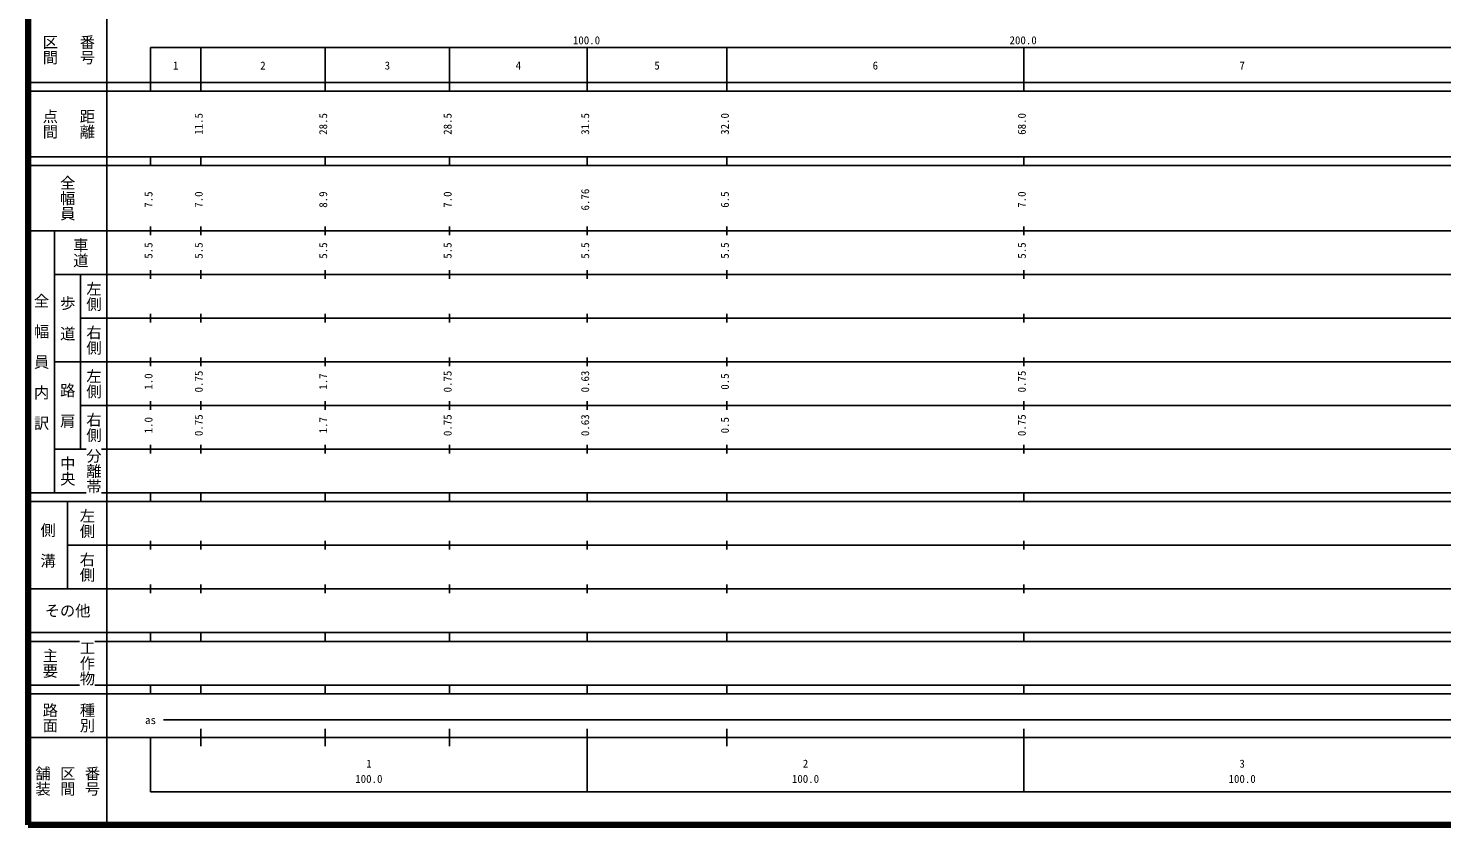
# Model space of a CAD drawing. Units: millimetres on the paper, enlarged 1000 times. Extents: x 47210 to 687210, y -1152 to 358848.
# Drawn here: x 47210 to 370921, y -1152 to 181257 of the extents above; entities that cross this region are included whole.
import ezdxf
from ezdxf.enums import TextEntityAlignment as Align

# ---------------------------------------------------------------- set-up
doc = ezdxf.new("R2010")
doc.units = ezdxf.units.MM
doc.header["$LTSCALE"] = 1000
doc.layers.add('M-TTL', color=2, linetype='Continuous', lineweight=140)
doc.layers.add('M-TTL-BAND', color=7, linetype='Continuous', lineweight=25)
doc.styles.add('@ＭＳ ゴシック', font='')
doc.styles.add('ＭＳ ゴシック', font='')
doc.styles.get('@ＭＳ ゴシック').set_extended_font_data('@MS Gothic')
doc.styles.get('ＭＳ ゴシック').set_extended_font_data('MS Gothic')

msp = doc.modelspace()

# ---------------------------------------------------------------- linework, layer by layer
at = {"layer": 'M-TTL'}
for p, q in [((47210, 358848), (47210, -1152)), ((47210, -1152), (687210, -1152))]:
    msp.add_line(p, q, dxfattribs=at)
at = {"layer": 'M-TTL-BAND'}
for p, q in [((65210, 348848), (65210, -1152)), ((75210, 176848), (586210, 176848)), ((75210, 176848), (75210, 166848)), ((86710, 166848), (86710, 176848)), ((115210, 166848), (115210, 176848)), ((143710, 166848), (143710, 176848)), ((175210, 166848), (175210, 176848)), ((207210, 166848), (207210, 176848)), ((275210, 166848), (275210, 176848)), ((47210, 168848), (586210, 168848)), ((47210, 166848), (586210, 166848)), ((47210, 151848), (586210, 151848)), ((47210, 149848), (586210, 149848)), ((75210, 149848), (75210, 151848)), ((86710, 149848), (86710, 151848)), ((115210, 149848), (115210, 151848)), ((143710, 149848), (143710, 151848)), ((175210, 149848), (175210, 151848)), ((207210, 149848), (207210, 151848)), ((275210, 149848), (275210, 151848)), ((47210, 134848), (586210, 134848)), ((53210, 74848), (53210, 134848)), ((75210, 133848), (75210, 135848)), ((86710, 133848), (86710, 135848)), ((115210, 133848), (115210, 135848)), ((143710, 133848), (143710, 135848)), ((175210, 133848), (175210, 135848)), ((207210, 133848), (207210, 135848)), ((275210, 133848), (275210, 135848)), ((53210, 124848), (586210, 124848)), ((59210, 124848), (59210, 84848)), ((75210, 123848), (75210, 125848)), ((86710, 123848), (86710, 125848)), ((115210, 123848), (115210, 125848)), ((143710, 123848), (143710, 125848)), ((175210, 123848), (175210, 125848)), ((207210, 123848), (207210, 125848)), ((275210, 123848), (275210, 125848)), ((59210, 114848), (586210, 114848)), ((75210, 113848), (75210, 115848)), ((86710, 113848), (86710, 115848)), ((115210, 113848), (115210, 115848)), ((143710, 113848), (143710, 115848)), ((175210, 113848), (175210, 115848)), ((207210, 113848), (207210, 115848)), ((275210, 113848), (275210, 115848)), ((53210, 104848), (586210, 104848)), ((75210, 103848), (75210, 105848)), ((86710, 103848), (86710, 105848)), ((115210, 103848), (115210, 105848)), ((143710, 103848), (143710, 105848)), ((175210, 103848), (175210, 105848)), ((207210, 103848), (207210, 105848)), ((275210, 103848), (275210, 105848)), ((59210, 94848), (586210, 94848)), ((75210, 93848), (75210, 95848)), ((86710, 93848), (86710, 95848)), ((115210, 93848), (115210, 95848)), ((143710, 93848), (143710, 95848)), ((175210, 93848), (175210, 95848)), ((207210, 93848), (207210, 95848)), ((275210, 93848), (275210, 95848)), ((53210, 84848), (60460, 84848)), ((63960, 84848), (586210, 84848)), ((75210, 83848), (75210, 85848)), ((86710, 83848), (86710, 85848)), ((115210, 83848), (115210, 85848)), ((143710, 83848), (143710, 85848)), ((175210, 83848), (175210, 85848)), ((207210, 83848), (207210, 85848)), ((275210, 83848), (275210, 85848)), ((47210, 74848), (60460, 74848)), ((63960, 74848), (586210, 74848)), ((75210, 72848), (75210, 74848)), ((86710, 72848), (86710, 74848)), ((115210, 72848), (115210, 74848)), ((143710, 72848), (143710, 74848)), ((175210, 72848), (175210, 74848)), ((207210, 72848), (207210, 74848)), ((275210, 72848), (275210, 74848)), ((47210, 72848), (586210, 72848)), ((56210, 72848), (56210, 52848)), ((56210, 62848), (586210, 62848)), ((75210, 61848), (75210, 63848)), ((86710, 61848), (86710, 63848)), ((115210, 61848), (115210, 63848)), ((143710, 61848), (143710, 63848)), ((175210, 61848), (175210, 63848)), ((207210, 61848), (207210, 63848)), ((275210, 61848), (275210, 63848)), ((47210, 52848), (586210, 52848)), ((75210, 51848), (75210, 53848)), ((86710, 51848), (86710, 53848)), ((115210, 51848), (115210, 53848)), ((143710, 51848), (143710, 53848)), ((175210, 51848), (175210, 53848)), ((207210, 51848), (207210, 53848)), ((275210, 51848), (275210, 53848)), ((47210, 42848), (586210, 42848)), ((75210, 40848), (75210, 42848)), ((86710, 40848), (86710, 42848)), ((115210, 40848), (115210, 42848)), ((143710, 40848), (143710, 42848)), ((175210, 40848), (175210, 42848)), ((207210, 40848), (207210, 42848)), ((275210, 40848), (275210, 42848)), ((47210, 40848), (58960, 40848)), ((62460, 40848), (586210, 40848)), ((47210, 30848), (58960, 30848)), ((62460, 30848), (586210, 30848)), ((75210, 28848), (75210, 30848)), ((86710, 28848), (86710, 30848)), ((115210, 28848), (115210, 30848)), ((143710, 28848), (143710, 30848)), ((175210, 28848), (175210, 30848)), ((207210, 28848), (207210, 30848)), ((275210, 28848), (275210, 30848)), ((47210, 28848), (586210, 28848)), ((78210, 22848), (572210, 22848)), ((86710, 16848), (86710, 20848)), ((115210, 16848), (115210, 20848)), ((143710, 16848), (143710, 20848)), ((175210, 6348), (175210, 20848)), ((207210, 16848), (207210, 20848)), ((275210, 6348), (275210, 20848)), ((47210, 18848), (586210, 18848)), ((75210, 18848), (75210, 6348)), ((75210, 6348), (586210, 6348))]:
    msp.add_line(p, q, dxfattribs=at)

# ---------------------------------------------------------------- texts
at = {"layer": 'M-TTL-BAND', "style": '@ＭＳ ゴシック'}
for s, p in [('区間', (52210, 176348)), ('番号', (60710, 176348)), ('点間', (52210, 159348)), ('距離', (60710, 159348)), ('全幅員', (56210, 142348)), ('車道', (59210, 129848)), ('左側', (62210, 119848)), ('全\u3000幅\u3000員\u3000内\u3000訳', (50210, 104848)), ('歩\u3000道', (56210, 114848)), ('右側', (62210, 109848)), ('左側', (62210, 99848)), ('路\u3000肩', (56210, 94848)), ('右側', (62210, 89848)), ('分離帯', (62210, 79848)), ('中央', (56210, 79848)), ('左側', (60710, 67848)), ('側\u3000溝', (51710, 62848)), ('右側', (60710, 57848)), ('主要', (52210, 35848)), ('工作物', (60710, 35848)), ('路面', (52210, 23348)), ('種別', (60710, 23348)), ('舗装', (50543, 8848)), ('区間', (56210, 8848)), ('番号', (61876, 8848))]:
    msp.add_text(s, height=2566, rotation=270, dxfattribs=at).set_placement(p, align=Align.MIDDLE_CENTER)
at = {"layer": 'M-TTL-BAND', "style": 'ＭＳ ゴシック'}
for s, p in [('100.0', (175054, 177043)), ('200.0', (275054, 177043)), ('1', (80960, 171253)), ('2', (100960, 171253)), ('3', (129460, 171253)), ('4', (159460, 171253)), ('5', (191210, 171253)), ('6', (241210, 171253)), ('7', (325210, 171253)), ('as', (75210, 21348)), ('1', (125210, 11371)), ('2', (225210, 11371)), ('3', (325210, 11371)), ('100.0', (125210, 7881)), ('100.0', (225210, 7881)), ('100.0', (325210, 7881))]:
    msp.add_text(s, height=1833, dxfattribs=at).set_placement(p, align=Align.BOTTOM_CENTER)
for s, p in [('11.5', (87710, 159348)), ('28.5', (116210, 159348)), ('28.5', (144710, 159348)), ('31.5', (176210, 159348)), ('32.0', (208210, 159348)), ('68.0', (276210, 159348)), ('7.5', (76210, 142022)), ('7.0', (87710, 142022)), ('8.9', (116210, 142022)), ('7.0', (144710, 142022)), ('6.76', (176210, 142022)), ('6.5', (208210, 142022)), ('7.0', (276210, 142022)), ('5.5', (76210, 130348)), ('5.5', (87710, 130348)), ('5.5', (116210, 130348)), ('5.5', (144710, 130348)), ('5.5', (176210, 130348)), ('5.5', (208210, 130348)), ('5.5', (276210, 130348)), ('1.0', (76210, 100348)), ('0.75', (87710, 100348)), ('1.7', (116210, 100348)), ('0.75', (144710, 100348)), ('0.63', (176210, 100348)), ('0.5', (208210, 100348)), ('0.75', (276210, 100348)), ('1.0', (76210, 90348)), ('0.75', (87710, 90348)), ('1.7', (116210, 90348)), ('0.75', (144710, 90348)), ('0.63', (176210, 90348)), ('0.5', (208210, 90348)), ('0.75', (276210, 90348))]:
    msp.add_text(s, height=1833, rotation=90, dxfattribs=at).set_placement(p, align=Align.BOTTOM_CENTER)
msp.add_text('その他', height=2566, dxfattribs=at).set_placement((56210, 47848), align=Align.MIDDLE_CENTER)

doc.saveas('drawing.dxf')
